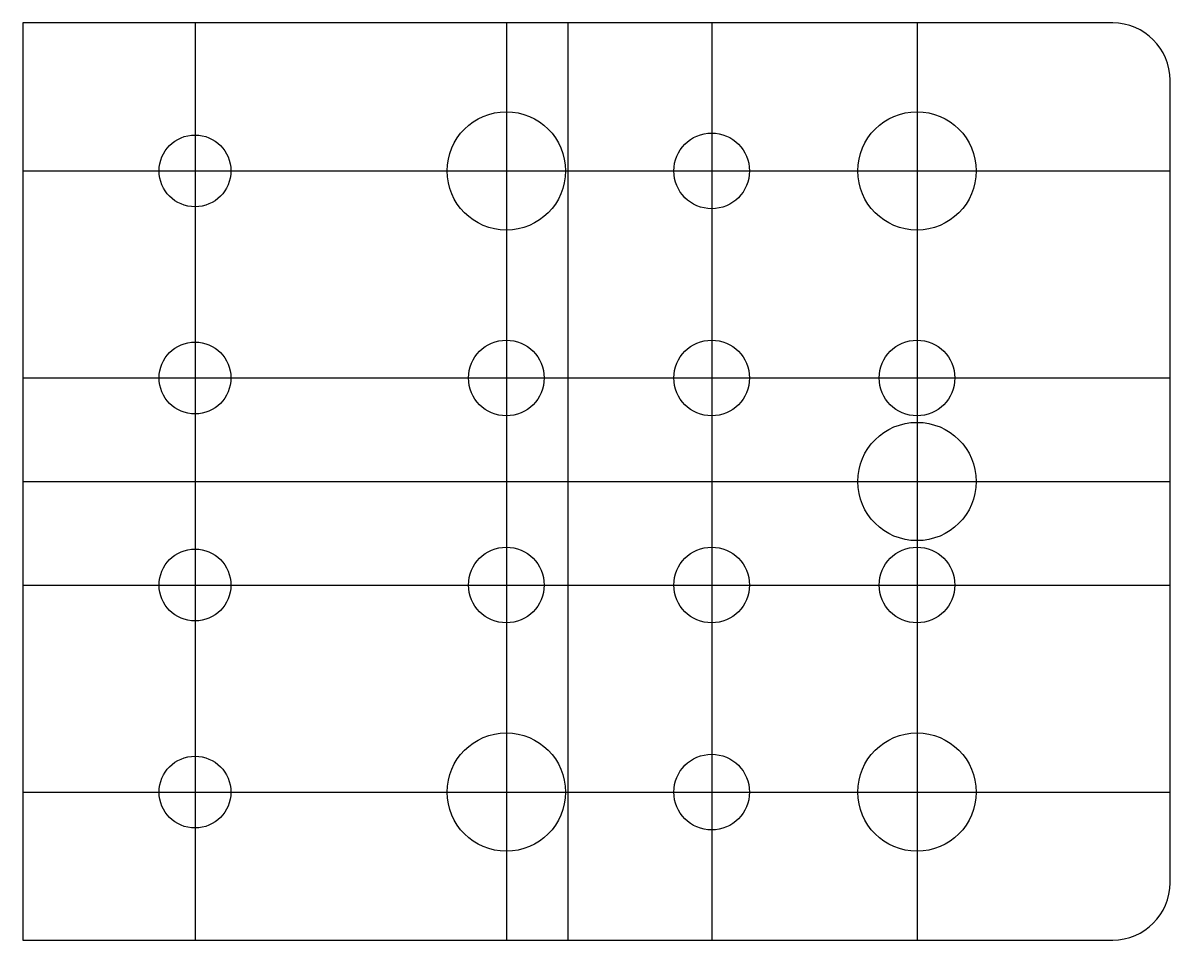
# Model space of a CAD drawing. Header units: millimetres. Extents: x 0 to 100, y 0 to 80.
import ezdxf

# ---------------------------------------------------------------- set-up
doc = ezdxf.new("R2010")
doc.units = ezdxf.units.MM
doc.layers.get('0').update_dxf_attribs({"linetype": 'CONTINUOUS'})

msp = doc.modelspace()

# ---------------------------------------------------------------- linework, layer by layer
for p, q in [((15, 80), (15, 0)), ((42.14, 80), (42.14, 0)), ((47.5, 80), (47.5, 0)), ((60.04, 80), (60.04, 0)), ((77.94, 80), (77.94, 0)), ((0, 67.09), (100, 67.09)), ((0, 49.03), (100, 49.03)), ((0, 40), (100, 40)), ((0, 30.97), (100, 30.97)), ((0, 12.91), (100, 12.91))]:
    msp.add_line(p, q)
msp.add_lwpolyline([(0, 0), (95, 0, 0.41421), (100, 5), (100, 75, 0.41421), (95, 80), (0, 80)], format="xyb", close=True)
for centre, radius in [((42.14, 67.09), 5.16), ((77.94, 67.09), 5.16), ((15, 67.09), 3.13), ((60.04, 67.09), 3.3), ((15, 49.03), 3.13), ((42.14, 49.03), 3.3), ((60.04, 49.03), 3.3), ((77.94, 49.03), 3.3), ((77.94, 40), 5.16), ((15, 30.97), 3.13), ((42.14, 30.97), 3.3), ((60.04, 30.97), 3.3), ((77.94, 30.97), 3.3), ((42.14, 12.91), 5.16), ((77.94, 12.91), 5.16), ((15, 12.91), 3.13), ((60.04, 12.91), 3.3)]:
    msp.add_circle(centre, radius)

doc.saveas('drawing.dxf')
